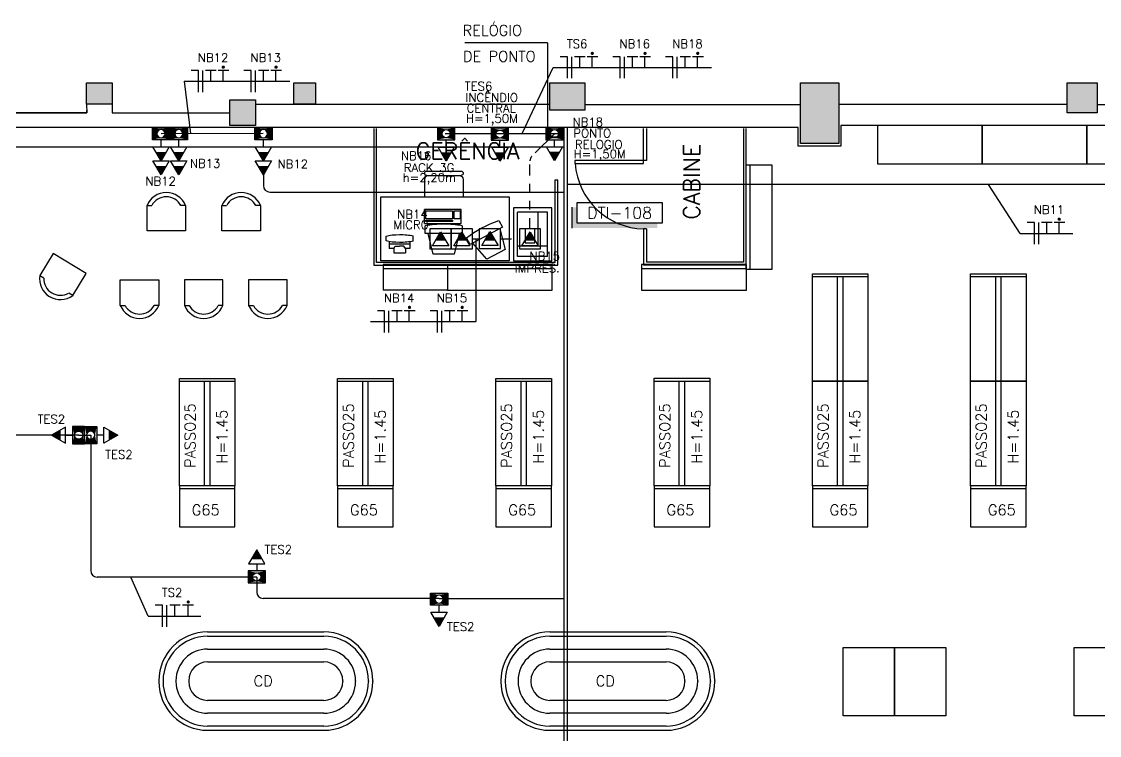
# Model space of a CAD drawing. Header units: metres. Extents: x -367 to 368, y -238 to 223.
# Drawn here: x 205.17 to 217.77, y 215.03 to 223.39 of the extents above; entities that cross this region are included whole.
import ezdxf
from ezdxf.enums import TextEntityAlignment as Align

# ---------------------------------------------------------------- set-up
doc = ezdxf.new("R2010")
doc.units = ezdxf.units.M
doc.linetypes.add('DIVIDE', pattern=[31.75, 12.7, -6.35, 0, -6.35, 0, -6.35])
for name, color, linetype in [('A-SIMBEST', 10, 'Continuous'), ('ELE-INDICAÇÕES', 10, 'Continuous'), ('ELE-INSTALAÇÕES', 160, 'Continuous'), ('ELE-TOMADAS', 10, 'Continuous'), ('ELE-VARIADOS', 10, 'Continuous'), ('ELETRICA', 160, 'Continuous'), ('LA_BAU_BASES GERAIS_R00$0$base', 253, 'Continuous')]:
    doc.layers.add(name, color=color, linetype=linetype)
doc.styles.add('LA_BAU_BASES GERAIS_R00$0$LA_BAU_MERC_R01$0$R40-125-RS', font='romans.shx', dxfattribs={"height": 0.1248})
doc.styles.add('LA_BAU_BASES GERAIS_R00$0$LA_BAU_MERC_R01$0$R60-125-RS', font='romans.shx', dxfattribs={"height": 0.19})
doc.styles.add('LA_BAU_BASES GERAIS_R00$0$LA_BAU_MERC_R01$0$RS09', font='romans', dxfattribs={"height": 0.09})
doc.styles.add('LA_BAU_BASES GERAIS_R00$0$LA_BAU_MERC_R01$0$RS80', font='ROMANS', dxfattribs={"height": 0.18})
doc.styles.add('LA_BAU_BASES GERAIS_R00$0$R60-125-RS', font='romans.shx', dxfattribs={"height": 0.19})
doc.styles.add('LA_BAU_BASES GERAIS_R00$0$R80-100-RS', font='romans.shx', dxfattribs={"height": 0.203})
doc.styles.get("Standard").update_dxf_attribs({"font": 'romans.shx'})

# ---------------------------------------------------------------- blocks, each defined once
blk = doc.blocks.new('LA_BAU_BASES GERAIS_R00$0$LA_BAU_ALVENARIA TÉRREO_R01')
at = {"layer": 'LA_BAU_BASES GERAIS_R00$0$base', "linetype": 'Continuous'}
h = blk.add_hatch(color=256, dxfattribs=at)
h.dxf.hatch_style = 1
h.paths.add_polyline_path([(206.225, 222.67), (205.925, 222.67), (205.925, 222.42), (206.225, 222.42)])
h = blk.add_hatch(color=256, dxfattribs=at)
h.dxf.hatch_style = 1
h.paths.add_polyline_path([(208.6, 222.67), (208.35, 222.67), (208.35, 222.42), (208.6, 222.42)])
h = blk.add_hatch(color=256, dxfattribs=at)
h.dxf.hatch_style = 1
h.paths.add_polyline_path([(211.75, 222.67), (211.34, 222.67), (211.34, 222.35), (211.75, 222.35)])
h = blk.add_hatch(color=256, dxfattribs=at)
h.dxf.hatch_style = 1
h.paths.add_polyline_path([(214.72, 222.67), (214.27, 222.67), (214.27, 221.96), (214.72, 221.96)])
h = blk.add_hatch(color=256, dxfattribs=at)
h.dxf.hatch_style = 1
h.paths.add_polyline_path([(217.74, 222.67), (217.39, 222.67), (217.39, 222.32), (217.74, 222.32)])
h = blk.add_hatch(color=256, dxfattribs=at)
h.dxf.hatch_style = 1
h.paths.add_polyline_path([(207.9, 222.47), (207.6, 222.47), (207.6, 222.17), (207.9, 222.17)])
for p, q in [((211.34, 222.415), (207.9, 222.415)), ((211.75, 222.415), (214.27, 222.415)), ((217.39, 222.415), (214.72, 222.415)), ((217.74, 222.415), (220.3, 222.415))]:
    blk.add_line(p, q, dxfattribs=at)
for points in [[(206.225, 222.67), (206.225, 222.42), (205.925, 222.42), (205.925, 222.67)], [(208.35, 222.42), (208.35, 222.67), (208.6, 222.67), (208.6, 222.42)], [(211.34, 222.35), (211.34, 222.67), (211.75, 222.67), (211.75, 222.35)], [(214.27, 222.67), (214.72, 222.67), (214.72, 221.96), (214.27, 221.96)], [(217.74, 222.32), (217.39, 222.32), (217.39, 222.67), (217.74, 222.67)], [(207.6, 222.47), (207.9, 222.47), (207.9, 222.17), (207.6, 222.17)], [(205.927, 222.32), (204, 222.32)]]:
    blk.add_lwpolyline(points, close=True, dxfattribs=at)
for points in [[(205.925, 222.42), (205.927, 222.32), (205.927, 222.345)], [(206.225, 222.42), (206.225, 222.32), (207.6, 222.32)], [(220.3, 222.17), (214.745, 222.17), (214.745, 221.93), (214.245, 221.93), (214.245, 222.145), (200.32, 222.145)]]:
    blk.add_lwpolyline(points, dxfattribs=at)
blk = doc.blocks.new('LA_BAU_BASES GERAIS_R00$0$LA_BAU_MERC_R01$0$ECADC')
for p, q in [((0.4, 0), (0.4, -0.201)), ((0.85, -0.201), (0.85, 0)), ((0.425, -0.251), (0.825, -0.251)), ((0.425, -0.301), (0.825, -0.301))]:
    blk.add_line(p, q)
for centre, radius, start, end in [((0.45, -0.201), 0.05, 180, 270), ((0.425, -0.276), 0.025, 90, 270), ((0.8, -0.201), 0.05, 270, 360), ((0.825, -0.276), 0.025, 270, 90)]:
    blk.add_arc(centre, radius, start, end)
at = {"style": 'LA_BAU_BASES GERAIS_R00$0$LA_BAU_MERC_R01$0$RS09', "flags": 1}
blk.add_attdef('NUMERO', (0, 0), '', height=0.09, dxfattribs=at)
blk = doc.blocks.new('LA_BAU_BASES GERAIS_R00$0$LA_BAU_MERC_R01$0$IMPRESSORA')
for p, q in [((-0.067, -0.051), (-0.067, 0)), ((-0.067, 0), (0.067, 0)), ((0.067, -0.051), (0.067, 0)), ((-0.067, -0.051), (-0.121, -0.051)), ((-0.121, -0.132), (-0.121, -0.051)), ((0.121, -0.103), (-0.121, -0.103)), ((-0.067, -0.051), (-0.051, -0.08)), ((-0.051, -0.08), (0, -0.08)), ((0.051, -0.08), (0, -0.08)), ((0.067, -0.051), (0.051, -0.08)), ((0.121, -0.051), (0.067, -0.051)), ((0.121, -0.131), (0.121, -0.051))]:
    blk.add_line(p, q)
for points in [[(-0.156, -0.14), (-0.156, -0.198)], [(0.156, -0.2), (0.156, -0.138)]]:
    blk.add_lwpolyline(points)
for start_param, end_param in [(3.875718, 5.602666), (0.680519, 2.407467)]:
    blk.add_ellipse((0.004, -0.169), major_axis=(-0.206, 0), ratio=0.223228, start_param=start_param, end_param=end_param)
blk = doc.blocks.new('LA_BAU_BASES GERAIS_R00$0$LA_BAU_MERC_R01')
at = {"layer": 'LA_BAU_BASES GERAIS_R00$0$base'}
for p, q in [((211.312, 223.137), (210.347, 223.137)), ((211.312, 223.137), (211.312, 222.079)), ((215.17, 222.17), (215.17, 221.72)), ((216.395, 222.17), (215.17, 222.17)), ((216.395, 221.72), (216.395, 222.17)), ((216.395, 222.17), (216.395, 221.72)), ((217.62, 222.17), (216.395, 222.17)), ((217.62, 222.17), (217.62, 221.72)), ((218.845, 222.17), (217.62, 222.17)), ((217.62, 221.72), (217.62, 222.17)), ((209.285, 222.136), (209.285, 220.556)), ((209.285, 222.136), (209.285, 220.536)), ((209.315, 220.566), (209.315, 222.136)), ((211.295, 222.137), (211.295, 222.037)), ((211.475, 222.137), (211.295, 222.137)), ((211.295, 222.037), (211.475, 222.037)), ((211.475, 222.037), (211.475, 222.137)), ((212.435, 221.762), (212.435, 222.135)), ((212.47, 222.135), (212.47, 221.762)), ((213.605, 222.135), (213.605, 220.571)), ((213.635, 220.536), (213.635, 222.135)), ((213.635, 220.686), (213.635, 222.12)), ((212.47, 221.762), (212.435, 221.762)), ((213.635, 221.71), (213.935, 221.71)), ((213.635, 220.485), (213.635, 221.71)), ((213.685, 220.485), (213.685, 221.71)), ((213.935, 221.71), (213.935, 220.485)), ((215.17, 221.72), (216.395, 221.72)), ((216.395, 221.72), (217.62, 221.72)), ((217.62, 221.72), (218.845, 221.72)), ((211.405, 220.566), (211.405, 221.536)), ((211.405, 221.536), (211.435, 221.536)), ((211.435, 220.536), (211.435, 221.536)), ((206.632, 220.936, 0.69), (206.632, 221.236, 0.69)), ((206.632, 221.236, 0.69), (206.687, 221.236, 0.69)), ((207.082, 221.236, 0.69), (207.027, 221.236, 0.69)), ((207.082, 221.236, 0.69), (207.082, 220.936, 0.69)), ((207.508, 220.936, 0.69), (207.508, 221.236, 0.69)), ((207.508, 221.236, 0.69), (207.563, 221.236, 0.69)), ((207.958, 221.236, 0.69), (207.903, 221.236, 0.69)), ((207.958, 221.236, 0.69), (207.958, 220.936, 0.69)), ((210.306, 221.187), (209.874, 221.187)), ((209.874, 221.025), (209.874, 221.187)), ((210.306, 221.025), (210.306, 221.187)), ((210.965, 220.638), (210.965, 221.158)), ((211.315, 221.158), (210.965, 221.158)), ((211.204, 220.758), (211.204, 221.158)), ((211.315, 220.638), (211.315, 221.158)), ((207.082, 220.936, 0.69), (206.632, 220.936, 0.69)), ((207.958, 220.936, 0.69), (207.508, 220.936, 0.69)), ((209.874, 221.025), (210.306, 221.025)), ((209.884, 220.908), (209.884, 220.998)), ((210.1, 220.908), (209.884, 220.908)), ((210.316, 220.908), (210.1, 220.908)), ((210.316, 220.998), (210.316, 220.908)), ((212.47, 220.96), (212.435, 220.96)), ((212.435, 220.96), (212.435, 220.536)), ((212.47, 220.96), (212.47, 220.571)), ((205.534, 220.671, 0.69), (205.378, 220.415, 0.69)), ((205.919, 220.438, 0.69), (205.534, 220.671, 0.69)), ((211.315, 220.758), (210.965, 220.758)), ((209.285, 220.536), (211.435, 220.536)), ((211.405, 220.566), (209.315, 220.566)), ((209.394, 220.545), (209.394, 220.245)), ((210.144, 220.545), (209.394, 220.545)), ((210.144, 220.545), (210.144, 220.245)), ((210.144, 220.545), (210.144, 220.245)), ((211.369, 220.545), (210.144, 220.545)), ((211.315, 220.638), (210.965, 220.638)), ((211.369, 220.245), (211.369, 220.545)), ((212.414, 220.545), (212.414, 220.245)), ((213.639, 220.545), (212.414, 220.545)), ((213.635, 220.536), (212.435, 220.536)), ((213.605, 220.571), (212.47, 220.571)), ((213.639, 220.245), (213.639, 220.545)), ((205.378, 220.415, 0.69), (205.426, 220.386, 0.69)), ((205.763, 220.181, 0.69), (205.919, 220.438, 0.69)), ((210.144, 220.495), (209.394, 220.495)), ((211.369, 220.495), (210.144, 220.495)), ((213.639, 220.495), (212.414, 220.495)), ((213.935, 220.485), (213.635, 220.485)), ((214.41, 220.405), (215.06, 220.405)), ((214.41, 219.18), (214.41, 220.405)), ((214.705, 219.18), (214.705, 220.405)), ((214.765, 220.405), (214.765, 219.18)), ((215.06, 220.405), (215.06, 219.18)), ((216.26, 220.405), (216.91, 220.405)), ((216.26, 219.18), (216.26, 220.405)), ((216.555, 219.18), (216.555, 220.405)), ((216.615, 220.405), (216.615, 219.18)), ((216.91, 220.405), (216.91, 219.18)), ((206.32, 220.064, 0.69), (206.32, 220.364, 0.69)), ((206.32, 220.364, 0.69), (206.77, 220.364, 0.69)), ((206.77, 220.364, 0.69), (206.77, 220.064, 0.69)), ((207.07, 220.364, 0.69), (207.07, 220.064, 0.69)), ((207.52, 220.364, 0.69), (207.07, 220.364, 0.69)), ((207.52, 220.064, 0.69), (207.52, 220.364, 0.69)), ((207.82, 220.364, 0.69), (207.82, 220.064, 0.69)), ((208.27, 220.364, 0.69), (207.82, 220.364, 0.69)), ((208.27, 220.064, 0.69), (208.27, 220.364, 0.69)), ((205.763, 220.181, 0.69), (205.716, 220.21, 0.69)), ((210.144, 220.245), (209.394, 220.245)), ((210.144, 220.245), (211.369, 220.245)), ((212.414, 220.245), (213.639, 220.245)), ((206.32, 220.064, 0.69), (206.375, 220.064, 0.69)), ((206.77, 220.064, 0.69), (206.715, 220.064, 0.69)), ((207.07, 220.064, 0.69), (207.125, 220.064, 0.69)), ((207.52, 220.064, 0.69), (207.465, 220.064, 0.69)), ((207.82, 220.064, 0.69), (207.875, 220.064, 0.69)), ((208.27, 220.064, 0.69), (208.215, 220.064, 0.69)), ((207.01, 219.18), (207.66, 219.18)), ((207.01, 217.955), (207.01, 219.18)), ((207.305, 217.955), (207.305, 219.18)), ((207.365, 219.18), (207.365, 217.955)), ((207.66, 219.18), (207.66, 217.955)), ((208.86, 219.18), (209.51, 219.18)), ((208.86, 217.955), (208.86, 219.18)), ((209.155, 217.955), (209.155, 219.18)), ((209.215, 219.18), (209.215, 217.955)), ((209.51, 219.18), (209.51, 217.955)), ((210.71, 219.18), (211.36, 219.18)), ((210.71, 217.955), (210.71, 219.18)), ((211.005, 217.955), (211.005, 219.18)), ((211.065, 219.18), (211.065, 217.955)), ((211.36, 219.18), (211.36, 217.955)), ((212.56, 219.18), (213.21, 219.18)), ((212.56, 217.955), (212.56, 219.18)), ((212.855, 217.955), (212.855, 219.18)), ((212.915, 219.18), (212.915, 217.955)), ((213.21, 219.18), (213.21, 217.955)), ((215.06, 219.18), (214.41, 219.18)), ((214.41, 219.18), (215.06, 219.18)), ((214.41, 217.955), (214.41, 219.18)), ((214.705, 217.955), (214.705, 219.18)), ((214.765, 219.18), (214.765, 217.955)), ((215.06, 219.18), (215.06, 217.955)), ((216.91, 219.18), (216.26, 219.18)), ((216.26, 219.18), (216.91, 219.18)), ((216.26, 217.955), (216.26, 219.18)), ((216.555, 217.955), (216.555, 219.18)), ((216.615, 219.18), (216.615, 217.955)), ((216.91, 219.18), (216.91, 217.955)), ((207.66, 217.955), (207.01, 217.955)), ((209.51, 217.955), (208.86, 217.955)), ((211.36, 217.955), (210.71, 217.955)), ((213.21, 217.955), (212.56, 217.955)), ((215.06, 217.955), (214.41, 217.955)), ((216.91, 217.955), (216.26, 217.955)), ((207.34, 216.245), (208.7, 216.245)), ((211.34, 216.245), (212.7, 216.245)), ((207.34, 216.195), (208.7, 216.195)), ((211.34, 216.195), (212.7, 216.195)), ((207.34, 216.045), (208.7, 216.045)), ((211.34, 216.045), (212.7, 216.045)), ((214.77, 216.064), (215.37, 216.064)), ((214.77, 215.264), (214.77, 216.064)), ((215.37, 216.064), (215.97, 216.064)), ((215.37, 215.264), (215.37, 216.064)), ((215.37, 216.064), (215.37, 215.264)), ((215.97, 216.064), (215.97, 215.264)), ((217.47, 216.064), (218.07, 216.064)), ((217.47, 215.264), (217.47, 216.064)), ((207.34, 215.895), (208.7, 215.895)), ((211.34, 215.895), (212.7, 215.895)), ((206.77, 215.675), (206.77, 215.665)), ((206.82, 215.675), (206.82, 215.665)), ((206.97, 215.675), (206.97, 215.665)), ((207.12, 215.675), (207.12, 215.665)), ((208.92, 215.675), (208.92, 215.665)), ((209.07, 215.675), (209.07, 215.665)), ((209.22, 215.675), (209.22, 215.665)), ((209.27, 215.675), (209.27, 215.665)), ((210.77, 215.675), (210.77, 215.665)), ((210.82, 215.675), (210.82, 215.665)), ((210.97, 215.675), (210.97, 215.665)), ((211.12, 215.675), (211.12, 215.665)), ((212.92, 215.675), (212.92, 215.665)), ((213.07, 215.675), (213.07, 215.665)), ((213.22, 215.675), (213.22, 215.665)), ((213.27, 215.675), (213.27, 215.665)), ((208.7, 215.445), (207.34, 215.445)), ((212.7, 215.445), (211.34, 215.445)), ((208.7, 215.295), (207.34, 215.295)), ((212.7, 215.295), (211.34, 215.295)), ((215.37, 215.264), (214.77, 215.264)), ((215.97, 215.264), (215.37, 215.264)), ((218.07, 215.264), (217.47, 215.264)), ((208.7, 215.145), (207.34, 215.145)), ((212.7, 215.145), (211.34, 215.145)), ((207.34, 215.095), (208.7, 215.095)), ((211.34, 215.095), (212.7, 215.095))]:
    blk.add_line(p, q, dxfattribs=at)
at = {"layer": 'LA_BAU_BASES GERAIS_R00$0$base', "linetype": 'Continuous'}
for p, q in [((214.41, 220.435), (215.06, 220.435)), ((214.41, 220.405), (214.41, 220.435)), ((215.06, 220.435), (215.06, 220.405)), ((216.26, 220.435), (216.91, 220.435)), ((216.26, 220.405), (216.26, 220.435)), ((216.91, 220.435), (216.91, 220.405)), ((207.01, 219.21), (207.66, 219.21)), ((207.01, 219.18), (207.01, 219.21)), ((207.66, 219.21), (207.66, 219.18)), ((208.86, 219.21), (209.51, 219.21)), ((208.86, 219.18), (208.86, 219.21)), ((209.51, 219.21), (209.51, 219.18)), ((210.71, 219.21), (211.36, 219.21)), ((210.71, 219.18), (210.71, 219.21)), ((211.36, 219.21), (211.36, 219.18)), ((212.56, 219.213), (213.21, 219.213)), ((212.56, 219.183), (212.56, 219.213)), ((213.21, 219.213), (213.21, 219.183)), ((207.01, 217.955), (207.01, 217.475)), ((207.01, 217.925), (207.66, 217.925)), ((207.66, 217.475), (207.66, 217.955)), ((208.86, 217.955), (208.86, 217.475)), ((208.86, 217.925), (209.51, 217.925)), ((209.51, 217.475), (209.51, 217.955)), ((210.71, 217.955), (210.71, 217.475)), ((210.71, 217.925), (211.36, 217.925)), ((211.36, 217.475), (211.36, 217.955)), ((212.56, 217.955), (212.56, 217.475)), ((212.56, 217.925), (213.21, 217.925)), ((213.21, 217.475), (213.21, 217.955)), ((214.41, 217.955), (214.41, 217.475)), ((214.41, 217.925), (215.06, 217.925)), ((215.06, 217.475), (215.06, 217.955)), ((216.26, 217.955), (216.26, 217.475)), ((216.26, 217.925), (216.91, 217.925)), ((216.91, 217.475), (216.91, 217.955)), ((207.01, 217.475), (207.66, 217.475)), ((208.86, 217.475), (209.51, 217.475)), ((210.71, 217.475), (211.36, 217.475)), ((212.56, 217.475), (213.21, 217.475)), ((214.41, 217.475), (215.06, 217.475)), ((216.26, 217.475), (216.91, 217.475))]:
    blk.add_line(p, q, dxfattribs=at)
at = {"layer": 'LA_BAU_BASES GERAIS_R00$0$base'}
for points in [[(211.635, 221.726), (212.435, 221.726), (212.435, 221.761), (211.635, 221.761)], [(209.365, 221.336), (210.865, 221.336), (210.865, 220.586), (209.365, 220.586)], [(210.203, 221.171), (210.203, 221.077), (209.892, 221.077), (209.892, 221.171)], [(210.294, 221.171), (210.294, 221.077), (210.222, 221.077), (210.222, 221.171)], [(210.915, 221.206), (210.915, 220.586), (211.365, 220.586), (211.365, 221.206)], [(210.203, 221.062), (210.203, 221.045), (209.892, 221.045), (209.892, 221.062)], [(211.166, 220.96), (211.053, 220.96), (211.053, 220.799), (211.166, 220.799)]]:
    blk.add_lwpolyline(points, close=True, dxfattribs=at)
blk.add_lwpolyline([(210.789, 220.98), (210.408, 220.776), (210.366, 220.855, -0.083333), (210.746, 221.059)], format="xyb", close=True, dxfattribs=at)
for points in [[(210.026, 220.665), (209.979, 220.665), (209.92, 220.908)], [(210.28, 220.908), (210.222, 220.665), (209.979, 220.665)], [(210.757, 220.963), (210.82, 220.721), (210.606, 220.606), (210.44, 220.793)]]:
    blk.add_lwpolyline(points, dxfattribs=at)
for centre, radius, start, end in [((212.457, 221.781), 0.821, 183.9173, 268.6456), ((206.857, 221.142, 0.69), 0.244, 22.6198, 157.3801), ((206.857, 221.142, 0.69), 0.194, 28.9385, 151.0614), ((207.733, 221.142, 0.69), 0.244, 22.6198, 157.3801), ((207.733, 221.142, 0.69), 0.194, 28.9385, 151.0614), ((210.1, 219.711), 1.305, 89.9784, 99.4978), ((210.1, 219.711), 1.305, 80.4433, 89.9784), ((205.619, 220.378, 0.69), 0.244, 171.3656, 306.1259), ((205.619, 220.378, 0.69), 0.194, 177.6842, 299.8072), ((206.545, 220.158, 0.69), 0.244, 202.6198, 337.3801), ((206.545, 220.158, 0.69), 0.194, 208.9385, 331.0614), ((207.295, 220.158, 0.69), 0.244, 202.6199, 337.3802), ((207.295, 220.158, 0.69), 0.194, 208.9386, 331.0615), ((208.045, 220.158, 0.69), 0.244, 202.6199, 337.3802), ((208.045, 220.158, 0.69), 0.194, 208.9386, 331.0615), ((207.34, 215.675), 0.57, 90, 180), ((208.7, 215.675), 0.57, 0, 90), ((211.34, 215.675), 0.57, 90, 180), ((212.7, 215.675), 0.57, 0, 90), ((207.34, 215.675), 0.52, 90, 180), ((208.7, 215.675), 0.52, 0, 90), ((211.34, 215.675), 0.52, 90, 180), ((212.7, 215.675), 0.52, 0, 90), ((207.34, 215.675), 0.37, 90, 180), ((208.7, 215.675), 0.37, 0, 90), ((211.34, 215.675), 0.37, 90, 180), ((212.7, 215.675), 0.37, 0, 90), ((207.34, 215.675), 0.22, 90, 180), ((208.7, 215.675), 0.22, 0, 90), ((211.34, 215.675), 0.22, 90, 180), ((212.7, 215.675), 0.22, 0, 90), ((207.34, 215.665), 0.57, 180, 270), ((207.34, 215.665), 0.52, 180, 270), ((207.34, 215.665), 0.37, 180, 270), ((207.34, 215.665), 0.22, 180, 270), ((208.7, 215.665), 0.57, 270, 0), ((208.7, 215.665), 0.52, 270, 0), ((208.7, 215.665), 0.37, 270, 0), ((208.7, 215.665), 0.22, 270, 0), ((211.34, 215.665), 0.57, 180, 270), ((211.34, 215.665), 0.52, 180, 270), ((211.34, 215.665), 0.37, 180, 270), ((211.34, 215.665), 0.22, 180, 270), ((212.7, 215.665), 0.57, 270, 0), ((212.7, 215.665), 0.52, 270, 0), ((212.7, 215.665), 0.37, 270, 0), ((212.7, 215.665), 0.22, 270, 0)]:
    blk.add_arc(centre, radius, start, end, dxfattribs=at)
at = {"layer": 'LA_BAU_BASES GERAIS_R00$0$base', "extrusion": (0, 0, -1), "zscale": -1}
for name, p, rotation in [('LA_BAU_BASES GERAIS_R00$0$LA_BAU_MERC_R01$0$ECADC', (-209.478, 221.336), 180.0000288238789), ('LA_BAU_BASES GERAIS_R00$0$LA_BAU_MERC_R01$0$IMPRESSORA', (-209.585, 220.679), 180.0000144119378)]:
    blk.add_blockref(name, p, dxfattribs=dict(at, rotation=rotation))
at = {"layer": 'LA_BAU_BASES GERAIS_R00$0$base', "style": 'LA_BAU_BASES GERAIS_R00$0$LA_BAU_MERC_R01$0$R40-125-RS'}
for s, p in [('RELÓGIO', (210.321, 223.22)), ('DE PONTO', (210.325, 222.916)), ('G65', (207.155, 217.61)), ('G65', (209.005, 217.61)), ('G65', (210.855, 217.61)), ('G65', (212.705, 217.61)), ('G65', (214.612, 217.61)), ('G65', (216.462, 217.61)), ('CD', (207.878, 215.61)), ('CD', (211.878, 215.61))]:
    blk.add_text(s, height=0.1248, dxfattribs=at).set_placement(p)
at = {"layer": 'LA_BAU_BASES GERAIS_R00$0$base', "style": 'LA_BAU_BASES GERAIS_R00$0$LA_BAU_MERC_R01$0$R60-125-RS'}
for s, rotation, p in [('GERÊNCIA', 0.0169, (210.379, 221.899)), ('CABINE', 90.0169, (212.998, 221.512))]:
    blk.add_text(s, height=0.19, rotation=rotation, dxfattribs=at).set_placement(p, align=Align.MIDDLE)
at = {"layer": 'LA_BAU_BASES GERAIS_R00$0$base', "style": 'LA_BAU_BASES GERAIS_R00$0$LA_BAU_MERC_R01$0$R40-125-RS'}
for s, p in [('PASSO25', (207.198, 218.164)), ('PASSO25', (209.048, 218.164)), ('PASSO25', (210.898, 218.164)), ('PASSO25', (212.748, 218.164)), ('PASSO25', (214.598, 218.164)), ('PASSO25', (216.448, 218.164)), ('H=1.45', (207.571, 218.214)), ('H=1.45', (209.421, 218.214)), ('H=1.45', (211.271, 218.214)), ('H=1.45', (213.121, 218.214)), ('H=1.45', (214.971, 218.214)), ('H=1.45', (216.821, 218.214))]:
    blk.add_text(s, height=0.1248, rotation=89.9999, dxfattribs=at).set_placement(p)
at = {"layer": 'LA_BAU_BASES GERAIS_R00$0$base', "text_generation_flag": 4}
for tag, height, rotation, style, p in [('CD H=1.45', 0.12, 180, 'LA_BAU_BASES GERAIS_R00$0$LA_BAU_MERC_R01$0$RS80', (261.738, 205.549)), ('CD H=1.45', 0.12, 180, 'LA_BAU_BASES GERAIS_R00$0$LA_BAU_MERC_R01$0$RS80', (262.989, 205.549)), ('CD H=2.25', 0.125, 270, 'LA_BAU_BASES GERAIS_R00$0$LA_BAU_MERC_R01$0$R40-125-RS', (266.17, 203.663)), ('CD H=1.45', 0.12, 180, 'LA_BAU_BASES GERAIS_R00$0$LA_BAU_MERC_R01$0$RS80', (261.354, 202.826)), ('CD H=1.45', 0.12, 180, 'LA_BAU_BASES GERAIS_R00$0$LA_BAU_MERC_R01$0$RS80', (262.605, 202.826)), ('CD H=1.45', 0.12, 180, 'LA_BAU_BASES GERAIS_R00$0$LA_BAU_MERC_R01$0$RS80', (263.857, 202.826)), ('CD H=1.45', 0.12, 180, 'LA_BAU_BASES GERAIS_R00$0$LA_BAU_MERC_R01$0$RS80', (265.108, 202.826))]:
    blk.add_attdef(tag, text='', height=height, rotation=rotation, dxfattribs=dict(at, style=style)).set_placement(p, align=Align.MIDDLE)
at = {"layer": 'LA_BAU_BASES GERAIS_R00$0$base', "style": 'LA_BAU_BASES GERAIS_R00$0$LA_BAU_MERC_R01$0$RS80', "text_generation_flag": 4}
for p in [(261.764, 204.896), (263.015, 204.896)]:
    blk.add_attdef('CD H=1.45', text='', height=0.12, dxfattribs=at).set_placement(p, align=Align.MIDDLE)
at = {"layer": 'LA_BAU_BASES GERAIS_R00$0$base', "style": 'LA_BAU_BASES GERAIS_R00$0$LA_BAU_MERC_R01$0$R40-125-RS'}
for p in [(246.243, 203.098), (247.393, 203.098), (248.543, 203.098), (249.693, 203.098), (250.843, 203.098), (246.243, 202.318), (247.393, 202.318), (248.543, 202.318), (249.693, 202.318), (250.843, 202.318)]:
    blk.add_attdef('TIPO', text='', height=0.125, rotation=180, dxfattribs=at).set_placement(p, align=Align.MIDDLE)
blk = doc.blocks.new('LA_BAU_BASES GERAIS_R00')
at = {"layer": 'LA_BAU_BASES GERAIS_R00$0$base'}
for name in ['LA_BAU_BASES GERAIS_R00$0$LA_BAU_MERC_R01', 'LA_BAU_BASES GERAIS_R00$0$LA_BAU_ALVENARIA TÉRREO_R01']:
    blk.add_blockref(name, (0, 0), dxfattribs=at)
at = {"layer": 'LA_BAU_BASES GERAIS_R00$0$base', "style": 'LA_BAU_BASES GERAIS_R00$0$R60-125-RS'}
for p in [(242.782, 218.919), (358.637, 192.964)]:
    blk.add_attdef('S', text='', height=0.19, rotation=90, dxfattribs=at).set_placement(p, align=Align.MIDDLE_CENTER)
at = {"layer": 'LA_BAU_BASES GERAIS_R00$0$base', "style": 'LA_BAU_BASES GERAIS_R00$0$R80-100-RS'}
blk.add_attdef('ACESSO', text='', height=0.203, dxfattribs=at).set_placement((365.922, 191.987), align=Align.TOP_CENTER)
at = {"layer": 'LA_BAU_BASES GERAIS_R00$0$base', "style": 'LA_BAU_BASES GERAIS_R00$0$R60-125-RS'}
blk.add_attdef('S', text='', height=0.19, dxfattribs=at).set_placement((266.114, 180.913), align=Align.MIDDLE_CENTER)
blk = doc.blocks.new('A$C30724EDE')
at = {"layer": 'A-SIMBEST'}
for p, q in [((0.19, 0.305), (0.044, 0.053)), ((0.336, 0.053), (0.19, 0.305)), ((0.044, 0.053), (0.336, 0.053)), ((0.102, 0.153), (0.278, 0.153))]:
    blk.add_line(p, q, dxfattribs=at)
blk.add_lwpolyline([(0.382, 0), (0, 0), (0, 0.355), (0.382, 0.355)], close=True, dxfattribs=at)
blk.add_solid([(0.19, 0.305), (0.102, 0.153), (0.278, 0.153)], dxfattribs=at)
blk = doc.blocks.new('TOM-EST')
for p, q in [((0, 0.38), (-0.146, 0.127)), ((-0.088, 0.227), (0.088, 0.227)), ((0.146, 0.127), (0, 0.38)), ((-0.146, 0.127), (0.146, 0.127)), ((0, 0.127), (0, 0))]:
    blk.add_line(p, q)
blk.add_solid([(0, 0.38), (-0.088, 0.227), (0.088, 0.227)])
blk = doc.blocks.new('*U2')
at = {"linetype": 'Continuous'}
for points in [[(-46.311, -157.702), (-46.182, -157.731), (-46.052, -157.702)], [(-46.311, -157.702), (-46.192, -157.732), (-46.182, -157.731)], [(-46.311, -157.702), (-46.202, -157.735), (-46.192, -157.732)], [(-46.311, -157.702), (-46.212, -157.739), (-46.202, -157.735)], [(-46.311, -157.702), (-46.221, -157.745), (-46.212, -157.739)], [(-46.311, -157.702), (-46.228, -157.753), (-46.221, -157.745)], [(-46.311, -157.702), (-46.234, -157.761), (-46.228, -157.753)], [(-46.311, -157.702), (-46.311, -157.881), (-46.234, -157.761)], [(-46.052, -157.702), (-46.182, -157.731), (-46.171, -157.732)], [(-46.052, -157.702), (-46.171, -157.732), (-46.161, -157.735)], [(-46.052, -157.702), (-46.161, -157.735), (-46.151, -157.739)], [(-46.052, -157.702), (-46.151, -157.739), (-46.143, -157.745)], [(-46.052, -157.702), (-46.143, -157.745), (-46.135, -157.753)], [(-46.052, -157.702), (-46.135, -157.753), (-46.129, -157.761)], [(-46.052, -157.702), (-46.129, -157.761), (-46.052, -157.881)], [(-46.234, -157.761), (-46.311, -157.881), (-46.239, -157.771)], [(-46.239, -157.771), (-46.311, -157.881), (-46.241, -157.781)], [(-46.241, -157.781), (-46.311, -157.881), (-46.242, -157.792)], [(-46.242, -157.792), (-46.311, -157.881), (-46.241, -157.802)], [(-46.241, -157.802), (-46.311, -157.881), (-46.239, -157.812)], [(-46.239, -157.812), (-46.311, -157.881), (-46.234, -157.822)], [(-46.234, -157.822), (-46.311, -157.881), (-46.228, -157.831)], [(-46.228, -157.831), (-46.311, -157.881), (-46.221, -157.838)], [(-46.221, -157.838), (-46.311, -157.881), (-46.212, -157.844)], [(-46.212, -157.844), (-46.311, -157.881), (-46.202, -157.849)], [(-46.202, -157.849), (-46.311, -157.881), (-46.192, -157.851)], [(-46.192, -157.851), (-46.311, -157.881), (-46.182, -157.852)], [(-46.182, -157.852), (-46.311, -157.881), (-46.052, -157.881)], [(-46.171, -157.851), (-46.182, -157.852), (-46.052, -157.881)], [(-46.161, -157.849), (-46.171, -157.851), (-46.052, -157.881)], [(-46.151, -157.844), (-46.161, -157.849), (-46.052, -157.881)], [(-46.143, -157.838), (-46.151, -157.844), (-46.052, -157.881)], [(-46.135, -157.831), (-46.143, -157.838), (-46.052, -157.881)], [(-46.129, -157.822), (-46.135, -157.831), (-46.052, -157.881)], [(-46.129, -157.761), (-46.125, -157.771), (-46.052, -157.881)], [(-46.125, -157.812), (-46.129, -157.822), (-46.052, -157.881)], [(-46.125, -157.771), (-46.122, -157.781), (-46.052, -157.881)], [(-46.122, -157.802), (-46.125, -157.812), (-46.052, -157.881)], [(-46.122, -157.781), (-46.121, -157.792), (-46.052, -157.881)], [(-46.121, -157.792), (-46.122, -157.802), (-46.052, -157.881)]]:
    blk.add_solid(points, dxfattribs=at)
blk = doc.blocks.new('CD')
blk.add_lwpolyline([(0.15, 0.108), (0, 0.108), (0, -0.108), (0.15, -0.108)], close=True)
blk.add_circle((0.075, 0), 0.0507)
at = {"linetype": 'Continuous', "xscale": 0.8367081843719656, "yscale": 0.8367081843719656, "zscale": 0.8367081843719656, "rotation": 270}
blk.add_blockref('*U2', (132.101, -38.641), dxfattribs=at)

msp = doc.modelspace()

# ---------------------------------------------------------------- hatches: boundary and pattern name
at = {"layer": 'ELE-VARIADOS'}
msp.add_hatch(color=4, dxfattribs=at).paths.add_polyline_path([(211.604, 220.97), (211.604, 221.214), (211.66, 221.214), (211.66, 221.026), (212.598, 221.026), (212.598, 220.97)])

# ---------------------------------------------------------------- linework, layer by layer
at = {"layer": 'ELE-INDICAÇÕES', "color": 20}
for p, q in [((211.548, 222.975), (211.462, 222.975)), ((211.548, 222.722), (211.548, 222.975)), ((211.598, 222.722), (211.598, 222.975)), ((211.753, 222.975), (211.631, 222.975)), ((211.899, 222.975), (211.777, 222.975)), ((211.903, 222.975), (211.781, 222.975)), ((212.164, 222.975), (212.078, 222.975)), ((212.164, 222.722), (212.164, 222.975)), ((212.214, 222.722), (212.214, 222.975)), ((212.369, 222.975), (212.247, 222.975)), ((212.515, 222.975), (212.393, 222.975)), ((212.519, 222.975), (212.397, 222.975)), ((212.781, 222.975), (212.695, 222.975)), ((212.781, 222.722), (212.781, 222.975)), ((212.83, 222.722), (212.83, 222.975)), ((212.986, 222.975), (212.864, 222.975)), ((213.131, 222.975), (213.009, 222.975)), ((213.136, 222.975), (213.014, 222.975)), ((207.234, 222.813), (207.148, 222.813)), ((207.234, 222.56), (207.234, 222.813)), ((207.284, 222.56), (207.284, 222.813)), ((207.439, 222.813), (207.317, 222.813)), ((207.585, 222.813), (207.463, 222.813)), ((207.589, 222.813), (207.467, 222.813)), ((207.85, 222.813), (207.765, 222.813)), ((207.85, 222.56), (207.85, 222.813)), ((207.9, 222.56), (207.9, 222.813)), ((208.056, 222.813), (207.934, 222.813)), ((208.201, 222.813), (208.079, 222.813)), ((208.205, 222.813), (208.083, 222.813)), ((217.007, 221.035), (216.921, 221.035)), ((217.007, 220.782), (217.007, 221.035)), ((217.057, 220.782), (217.057, 221.035)), ((217.212, 221.035), (217.09, 221.035)), ((217.358, 221.035), (217.236, 221.035)), ((217.362, 221.035), (217.24, 221.035)), ((209.41, 220.002, 0), (209.325, 220.002, 0)), ((209.41, 219.749, 0), (209.41, 220.002, 0)), ((209.46, 219.749, 0), (209.46, 220.002, 0)), ((209.616, 220.002, 0), (209.494, 220.002, 0)), ((209.761, 220.002, 0), (209.639, 220.002, 0)), ((209.765, 220.002, 0), (209.643, 220.002, 0)), ((210.027, 220.002, 0), (209.941, 220.002, 0)), ((210.027, 219.749, 0), (210.027, 220.002, 0)), ((210.077, 219.749, 0), (210.077, 220.002, 0)), ((210.232, 220.002, 0), (210.11, 220.002, 0)), ((210.378, 220.002, 0), (210.256, 220.002, 0)), ((210.382, 220.002, 0), (210.26, 220.002, 0)), ((206.813, 216.557), (206.728, 216.557)), ((206.813, 216.304), (206.813, 216.557)), ((206.863, 216.304), (206.863, 216.557)), ((207.019, 216.557), (206.897, 216.557)), ((207.168, 216.557), (207.046, 216.557)), ((207.175, 216.557), (207.053, 216.557))]:
    msp.add_line(p, q, dxfattribs=at)
at = {"layer": 'ELE-INDICAÇÕES', "color": 20, "linetype": 'Continuous'}
for p, q in [((211.692, 222.848), (211.692, 222.975)), ((211.835, 222.848), (211.835, 222.975)), ((212.308, 222.848), (212.308, 222.975)), ((212.452, 222.848), (212.452, 222.975)), ((212.925, 222.848), (212.925, 222.975)), ((213.068, 222.848), (213.068, 222.975)), ((207.378, 222.687), (207.378, 222.813)), ((207.522, 222.687), (207.522, 222.813)), ((207.995, 222.687), (207.995, 222.813)), ((208.138, 222.687), (208.138, 222.813)), ((217.151, 220.908), (217.151, 221.035)), ((217.295, 220.908), (217.295, 221.035)), ((209.555, 219.876, 0), (209.555, 220.002, 0)), ((209.698, 219.876, 0), (209.698, 220.002, 0)), ((210.171, 219.876, 0), (210.171, 220.002, 0)), ((210.315, 219.876, 0), (210.315, 220.002, 0)), ((206.958, 216.43), (206.958, 216.557)), ((207.112, 216.43), (207.112, 216.557))]:
    msp.add_line(p, q, dxfattribs=at)
at = {"layer": 'ELE-INDICAÇÕES', "color": 2}
for p, q in [((211.381, 222.848), (211.998, 222.848)), ((211.998, 222.848), (212.614, 222.848)), ((212.614, 222.848), (213.23, 222.848)), ((207.067, 222.687), (207.684, 222.687)), ((207.684, 222.687), (208.3, 222.687)), ((216.84, 220.908), (217.457, 220.908)), ((209.244, 219.876, 0), (209.86, 219.876, 0)), ((209.86, 219.876, 0), (210.477, 219.876, 0)), ((206.647, 216.43), (207.263, 216.43))]:
    msp.add_line(p, q, dxfattribs=at)
at = {"layer": 'ELE-INDICAÇÕES', "color": 20, "const_width": 0.0188}
for points in [[(211.828, 223.014, 1), (211.847, 223.014, 1)], [(212.445, 223.014, 1), (212.463, 223.014, 1)], [(213.061, 223.014, 1), (213.08, 223.014, 1)], [(207.514, 222.853, 1), (207.533, 222.853, 1)], [(208.131, 222.853, 1), (208.15, 222.853, 1)], [(217.287, 221.074, 1), (217.306, 221.074, 1)], [(207.105, 216.596, 1), (207.123, 216.596, 1)]]:
    msp.add_lwpolyline(points, format="xyb", close=True, dxfattribs=at)
at = {"layer": 'ELE-INDICAÇÕES', "color": 20, "const_width": 0.0188, "elevation": 0}
for points in [[(209.691, 220.042, 1), (209.71, 220.042, 1)], [(210.307, 220.042, 1), (210.326, 220.042, 1)]]:
    msp.add_lwpolyline(points, format="xyb", close=True, dxfattribs=at)
at = {"layer": 'ELE-INSTALAÇÕES', "color": 160}
for p, q in [((206.796, 222.075), (207.991, 222.079)), ((210.119, 222.075), (211.396, 222.075))]:
    msp.add_line(p, q, dxfattribs=at)
at = {"layer": 'ELE-INSTALAÇÕES', "color": 210, "linetype": 'DIVIDE', "ltscale": 0.025}
msp.add_line((211.396, 222.074), (211.131, 221.809, 0), dxfattribs=at)
at = {"layer": 'ELE-INSTALAÇÕES', "color": 210, "linetype": 'DIVIDE', "ltscale": 0.01}
for p, q in [((211.109, 220.96), (211.109, 221.756, 0)), ((210.436, 220.845, 0), (210.517, 220.845, 0)), ((210.765, 220.845), (210.985, 220.846))]:
    msp.add_line(p, q, dxfattribs=at)
at = {"layer": 'ELE-INSTALAÇÕES', "color": 210, "linetype": 'DIVIDE', "ltscale": 0.01, "extrusion": (2.96733e-08, -7.6416e-09, 1)}
msp.add_arc((211.184, 221.756, 0), 0.075, 135, 180, dxfattribs=at)
at = {"layer": 'ELE-TOMADAS'}
for p, q in [((206.701, 221.921), (206.891, 221.921)), ((206.796, 221.757), (206.701, 221.921)), ((206.796, 221.921), (206.796, 222.004)), ((206.891, 221.921), (206.796, 221.757)), ((206.908, 221.921), (207.098, 221.921)), ((207.003, 221.757), (206.908, 221.921)), ((207.003, 221.921), (207.003, 222.004)), ((207.098, 221.921), (207.003, 221.757)), ((207.898, 221.921), (208.087, 221.921)), ((207.993, 221.757), (207.898, 221.921)), ((207.993, 221.921), (207.993, 222.004)), ((208.087, 221.921), (207.993, 221.757)), ((206.739, 221.856), (206.854, 221.856)), ((206.946, 221.856), (207.06, 221.856)), ((207.935, 221.856), (208.05, 221.856)), ((206.701, 221.757), (206.891, 221.757)), ((206.796, 221.593), (206.701, 221.757)), ((206.739, 221.692), (206.854, 221.692)), ((206.891, 221.757), (206.796, 221.593)), ((206.908, 221.757), (207.098, 221.757)), ((207.003, 221.593), (206.908, 221.757)), ((206.946, 221.692), (207.06, 221.692)), ((207.098, 221.757), (207.003, 221.593)), ((207.898, 221.757), (208.087, 221.757)), ((207.993, 221.593), (207.898, 221.757)), ((207.935, 221.692), (208.05, 221.692)), ((208.087, 221.757), (207.993, 221.593)), ((205.68, 218.642), (205.516, 218.547)), ((205.68, 218.452), (205.68, 218.642)), ((206.127, 218.452), (206.127, 218.642)), ((206.127, 218.642), (206.291, 218.547)), ((205.516, 218.547), (205.68, 218.452)), ((205.615, 218.49), (205.615, 218.604)), ((205.68, 218.547), (205.763, 218.547)), ((206.127, 218.547), (206.044, 218.547)), ((206.291, 218.547), (206.127, 218.452)), ((206.192, 218.49), (206.192, 218.604)), ((207.914, 217.205), (207.82, 217.041)), ((208.009, 217.041), (207.914, 217.205)), ((207.82, 217.041), (208.009, 217.041)), ((207.857, 217.106), (207.972, 217.106)), ((207.914, 217.041), (207.914, 216.958)), ((210.046, 216.476), (210.046, 216.558)), ((209.951, 216.476), (210.141, 216.476)), ((210.046, 216.311), (209.951, 216.476)), ((209.989, 216.411), (210.104, 216.411)), ((210.141, 216.476), (210.046, 216.311))]:
    msp.add_line(p, q, dxfattribs=at)
for points in [[(206.796, 221.757), (206.739, 221.856), (206.854, 221.856)], [(207.003, 221.757), (206.946, 221.856), (207.06, 221.856)], [(207.993, 221.757), (207.935, 221.856), (208.05, 221.856)], [(206.796, 221.593), (206.739, 221.692), (206.854, 221.692)], [(207.003, 221.593), (206.946, 221.692), (207.06, 221.692)], [(207.993, 221.593), (207.935, 221.692), (208.05, 221.692)], [(205.516, 218.547), (205.615, 218.49), (205.615, 218.604)], [(206.291, 218.547), (206.192, 218.49), (206.192, 218.604)], [(207.914, 217.205), (207.857, 217.106), (207.972, 217.106)], [(210.046, 216.311), (209.989, 216.411), (210.104, 216.411)]]:
    msp.add_solid(points, dxfattribs=at)
at = {"layer": 'ELE-VARIADOS', "color": 4}
for p, q in [((211.604, 220.97), (211.604, 221.214)), ((211.66, 221.026), (211.66, 221.27)), ((211.66, 221.27), (212.654, 221.27)), ((212.654, 221.27), (212.654, 221.026)), ((212.654, 221.026), (211.66, 221.026))]:
    msp.add_line(p, q, dxfattribs=at)
at = {"layer": 'ELETRICA', "color": 2}
for p, q in [((211.017, 222.075), (211.381, 222.848)), ((207.067, 222.687), (207.139, 222.076)), ((216.84, 220.908), (216.47, 221.478)), ((210.477, 220.845, 0), (210.477, 219.876, 0)), ((206.647, 216.43), (206.442, 216.888))]:
    msp.add_line(p, q, dxfattribs=at)
at = {"layer": 'ELETRICA', "color": 160}
for p, q in [((211.396, 222.075), (211.508, 222.075)), ((211.508, 200.794), (211.508, 222.145)), ((211.548, 200.794), (211.548, 222.145)), ((200.39, 221.92), (211.508, 221.92)), ((207.993, 221.593), (207.993, 221.467)), ((220.41, 221.478), (211.548, 221.478)), ((208.068, 221.392), (211.508, 221.392)), ((205.833, 218.547), (200.735, 218.547)), ((205.833, 218.547), (205.974, 218.547)), ((205.974, 218.547), (205.974, 216.963)), ((207.914, 216.888), (206.049, 216.888)), ((207.914, 216.888), (207.914, 216.712)), ((210.046, 216.637), (207.989, 216.637)), ((210.048, 216.637), (211.508, 216.637))]:
    msp.add_line(p, q, dxfattribs=at)
for centre in [(208.068, 221.467), (206.049, 216.963), (207.989, 216.712)]:
    msp.add_arc(centre, 0.075, 180, 270, dxfattribs=at)

# ---------------------------------------------------------------- block references
at = {"layer": 'ELE-INSTALAÇÕES', "color": 210, "linetype": 'DIVIDE', "ltscale": 0.01}
msp.add_blockref('LA_BAU_BASES GERAIS_R00', (0, 0), dxfattribs=at)
at = {"layer": 'ELE-INSTALAÇÕES', "xscale": -0.650000000000091, "yscale": 0.6499999999999773, "zscale": 0.65}
for p in [(210.188, 220.729, 0), (210.436, 220.729, 0), (210.765, 220.73), (211.234, 220.729)]:
    msp.add_blockref('A$C30724EDE', p, dxfattribs=at)
at = {"layer": 'ELE-TOMADAS', "xscale": -0.650000000000091, "yscale": 0.650000000000091, "zscale": 0.65, "rotation": 180}
for p in [(210.129, 221.999), (210.758, 221.999), (211.396, 222.004)]:
    msp.add_blockref('TOM-EST', p, dxfattribs=at)
at = {"layer": 'ELE-VARIADOS', "yscale": 0.9375, "zscale": 0.9375}
for p, xscale, rotation in [((206.796, 222.004), -0.9375, 270.0000000015494), ((207.003, 222.004), -0.9375, 270.0000000015494), ((207.993, 222.004), -0.9375, 270.0000000015494), ((210.129, 222.004), 0.9375, 89.9999999984506), ((210.758, 221.999), 0.9375, 89.9999999984506), ((211.396, 222.004), 0.9375, 89.99999999845063), ((205.903, 218.547), 0.9375, 180), ((205.903, 218.547), -0.9375, 180), ((207.914, 216.818), 0.9375, 90), ((210.046, 216.699), -0.9375, 90)]:
    msp.add_blockref('CD', p, dxfattribs=dict(at, xscale=xscale, rotation=rotation))

# ---------------------------------------------------------------- texts
at = {"layer": 'ELE-INDICAÇÕES', "color": 20}
for s, p in [('TS6', (211.54, 223.075)), ('NB16', (212.156, 223.075)), ('NB18', (212.772, 223.075)), ('NB12', (207.226, 222.913)), ('NB13', (207.842, 222.913)), ('NB11', (216.999, 221.135)), ('NB14', (209.402, 220.102, 0)), ('NB15', (210.019, 220.102, 0)), ('TS2', (206.805, 216.657))]:
    msp.add_text(s, height=0.1, dxfattribs=at).set_placement(p)
at = {"layer": 'ELE-INDICAÇÕES'}
for s, p in [('TES6', (210.507, 222.58)), ('INCÊNDIO', (210.662, 222.447)), ('CENTRAL ', (210.691, 222.322)), ('H=1,50M', (210.664, 222.202)), ('NB18', (211.786, 222.16)), ('PONTO', (211.837, 222.03)), ('RELOGIO ', (211.947, 221.898)), ('NB16', (209.779, 221.766)), ('H=1,50M', (211.924, 221.787)), ('NB13', (207.311, 221.676)), ('NB12', (208.337, 221.67)), ('RACK 3G', (209.93, 221.627)), ('NB12', (206.791, 221.469)), ('h=2,20m', (209.933, 221.51)), ('NB15', (211.281, 220.592)), ('IMPRES.', (211.194, 220.452)), ('TES2', (205.514, 218.685)), ('TES2', (206.303, 218.271)), ('TES2', (208.167, 217.16)), ('TES2', (210.299, 216.257))]:
    msp.add_text(s, height=0.1, dxfattribs=at).set_placement(p, align=Align.CENTER)
for s, p in [('NB14', (209.734, 221.082, 0)), ('MICRO', (209.719, 220.958))]:
    msp.add_text(s, height=0.1, rotation=0, dxfattribs=at).set_placement(p, align=Align.CENTER)
at = {"layer": 'ELE-VARIADOS', "color": 4}
msp.add_attdef('DTI-108', text='DTI-000', height=0.135, dxfattribs=at).set_placement((212.157, 221.148), align=Align.MIDDLE)

doc.saveas('drawing.dxf')
